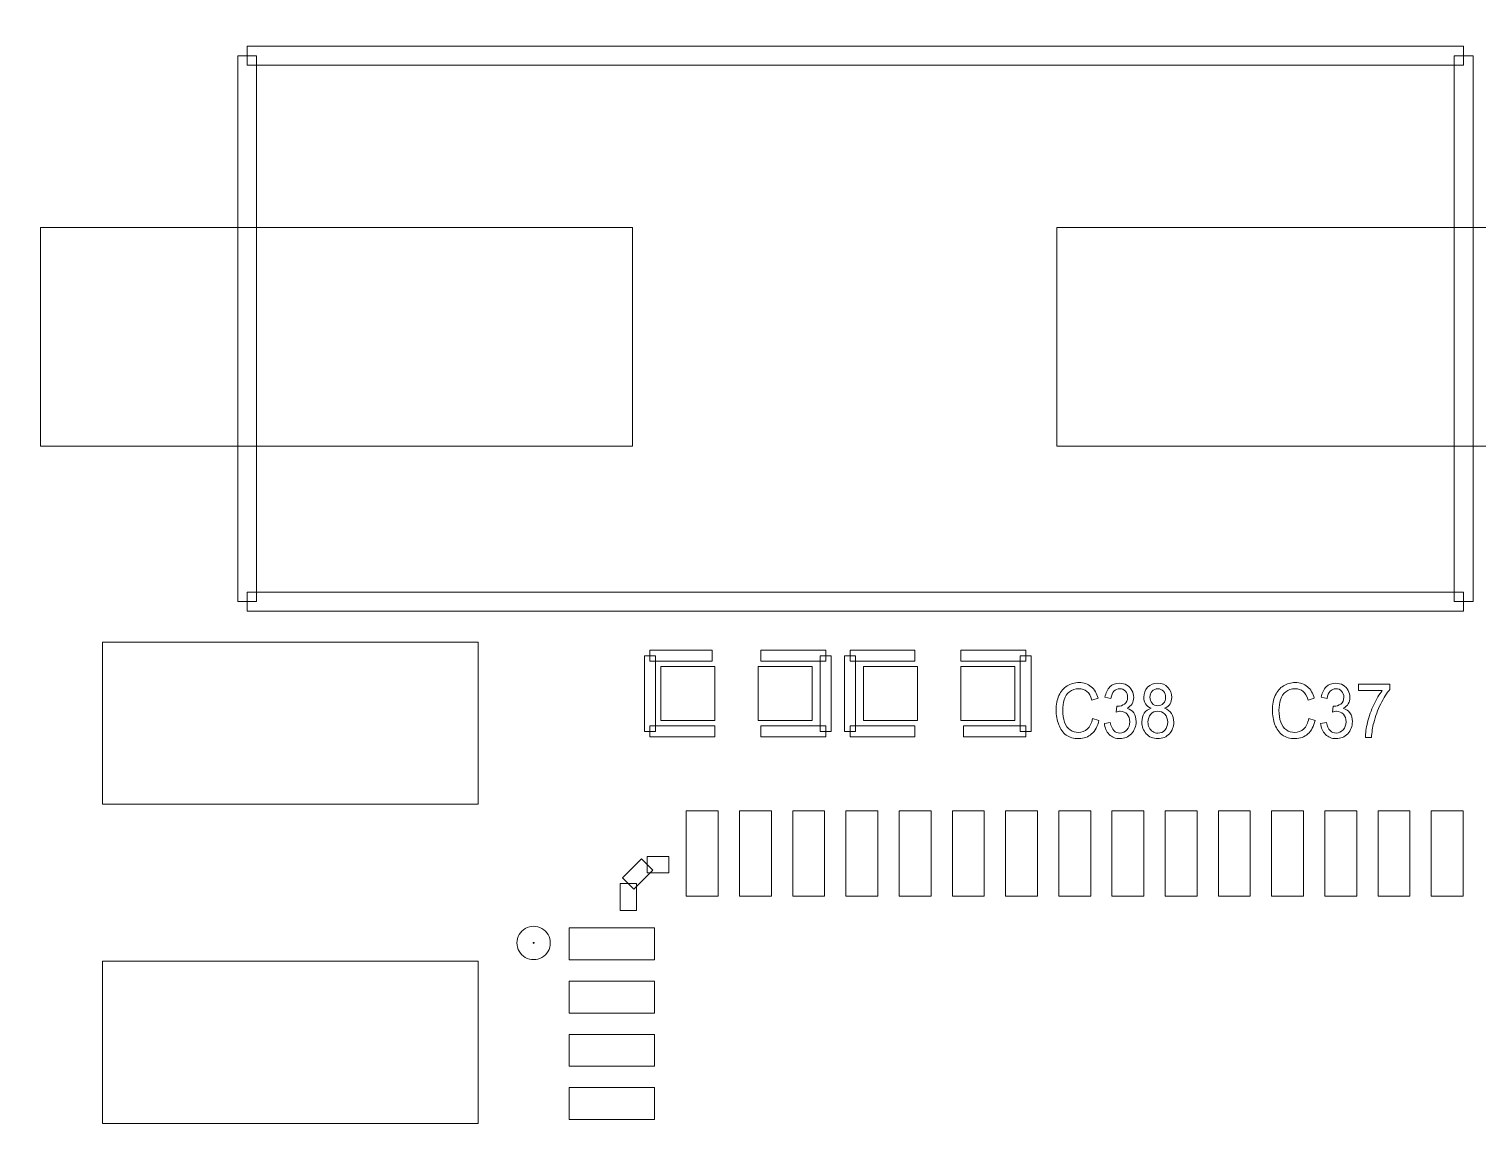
# Model space of a CAD drawing. Header units: millimetres. Extents: x -90 to 99, y -65 to 67.
# Drawn here: x -47.37 to -33.76, y -42.78 to -32.41 of the extents above; entities that cross this region are included whole.
import ezdxf

# ---------------------------------------------------------------- set-up
doc = ezdxf.new("R2010")
doc.units = ezdxf.units.MM
doc.header["$MEASUREMENT"] = 0
for name, color, linetype in [('BG_OUTLINE', 7, 'Continuous'), ('PG_SILKSCREEN_TOP', 7, 'Continuous'), ('PIN_TOP', 7, 'Continuous'), ('RD_SILKSCREEN_TOP', 7, 'Continuous')]:
    doc.layers.add(name, color=color, linetype=linetype)

msp = doc.modelspace()

# ---------------------------------------------------------------- linework, layer by layer
at = {"layer": 'BG_OUTLINE', "color": 3, "lineweight": 9}
msp.add_open_spline([(-71.7269, -61.8795), (-71.7269, -61.8795), (-71.7343, 42.2681), (-71.7343, 42.2681), (-71.7343, 42.2681), (-71.7348, 43.0066), (-71.4419, 43.715), (-70.92, 44.2375), (-70.92, 44.2375), (-70.3982, 44.76), (-69.6866, 45.0538), (-68.9482, 45.0543), (-68.9482, 45.0543), (-68.9482, 45.0543), (75.2046, 45.0543), (75.2046, 45.0543), (75.2046, 45.0543), (76.8319, 45.0552), (78.1763, 43.7805), (78.2661, 42.1556), (78.2661, 42.1556), (78.2661, 42.1556), (78.2661, 31.2814), (78.2661, 31.2814), (78.2661, 31.2814), (78.2661, 31.2814), (72.2646, 31.2814), (72.2646, 31.2814), (72.2646, 31.2814), (72.2646, 31.2814), (72.2646, 26.9814), (72.2646, 26.9814), (72.2646, 26.9814), (72.2646, 26.9814), (78.2661, 26.9814), (78.2661, 26.9814), (78.2661, 26.9814), (78.2661, 26.9814), (78.2661, 18.6553), (78.2661, 18.6553), (78.2661, 18.6553), (78.2661, 18.6553), (72.2496, 18.6553), (72.2496, 18.6553), (72.2496, 18.6553), (72.2496, 18.6553), (72.2496, 14.3553), (72.2496, 14.3553), (72.2496, 14.3553), (72.2496, 14.3553), (78.2661, 14.3553), (78.2661, 14.3553), (78.2661, 14.3553), (78.2661, 14.3553), (78.2661, 9.255), (78.2661, 9.255), (78.2661, 9.255), (78.2661, 9.255), (72.2648, 9.255), (72.2648, 9.255), (72.2648, 9.255), (72.2648, 9.255), (72.2648, 4.955), (72.2648, 4.955), (72.2648, 4.955), (72.2648, 4.955), (78.2661, 4.955), (78.2661, 4.955), (78.2661, 4.955), (78.2661, 4.955), (78.2661, -3.3762), (78.2661, -3.3762), (78.2661, -3.3762), (78.2661, -3.3762), (72.2445, -3.3762), (72.2445, -3.3762), (72.2445, -3.3762), (72.2445, -3.3762), (72.2445, -7.6762), (72.2445, -7.6762), (72.2445, -7.6762), (72.2445, -7.6762), (78.2661, -7.6762), (78.2661, -7.6762), (78.2661, -7.6762), (78.2661, -7.6762), (78.2661, -12.7615), (78.2661, -12.7615), (78.2661, -12.7615), (78.2661, -12.7615), (72.2651, -12.7615), (72.2651, -12.7615), (72.2651, -12.7615), (72.2651, -12.7615), (72.2651, -17.0615), (72.2651, -17.0615), (72.2651, -17.0615), (72.2651, -17.0615), (78.2661, -17.0615), (78.2661, -17.0615), (78.2661, -17.0615), (78.2661, -17.0615), (78.2661, -25.4097), (78.2661, -25.4097), (78.2661, -25.4097), (78.2661, -25.4097), (72.2656, -25.4097), (72.2656, -25.4097), (72.2656, -25.4097), (72.2656, -25.4097), (72.2656, -29.7097), (72.2656, -29.7097), (72.2656, -29.7097), (72.2656, -29.7097), (78.2661, -29.7097), (78.2661, -29.7097), (78.2661, -29.7097), (78.2661, -29.7097), (78.2661, -34.793), (78.2661, -34.793), (78.2661, -34.793), (78.2661, -34.793), (72.2679, -34.793), (72.2679, -34.793), (72.2679, -34.793), (72.2679, -34.793), (72.2679, -39.0929), (72.2679, -39.0929), (72.2679, -39.0929), (72.2679, -39.0929), (78.2661, -39.0929), (78.2661, -39.0929), (78.2661, -39.0929), (78.2661, -39.0929), (78.2661, -47.4269), (78.2661, -47.4269), (78.2661, -47.4269), (78.2661, -47.4269), (72.2679, -47.4269), (72.2679, -47.4269), (72.2679, -47.4269), (72.2679, -47.4269), (72.2679, -51.7269), (72.2679, -51.7269), (72.2679, -51.7269), (72.2679, -51.7269), (78.2661, -51.7269), (78.2661, -51.7269), (78.2661, -51.7269), (78.2661, -51.7269), (78.2661, -51.8138), (78.2661, -51.8138), (78.2661, -51.8138), (78.2661, -51.8138), (78.2656, -61.8468), (78.2656, -61.8468), (78.2656, -61.8468), (78.2661, -62.6669), (77.9407, -63.4536), (77.3612, -64.0339), (77.3612, -64.0339), (76.7817, -64.6142), (75.9915, -64.9405), (75.1713, -64.941), (75.1713, -64.941), (75.1713, -64.941), (-68.6609, -64.9456), (-68.6609, -64.9456), (-68.6609, -64.9456), (-69.4735, -64.9461), (-70.2531, -64.6237), (-70.8281, -64.0495), (-70.8281, -64.0495), (-71.4031, -63.4752), (-71.7264, -62.6922), (-71.7269, -61.8795)], degree=3, knots=[0, 0, 0, 0, 0.0227273, 0.0227273, 0.0227273, 0.0227273, 0.0454545, 0.0454545, 0.0454545, 0.0454545, 0.0681818, 0.0681818, 0.0681818, 0.0681818, 0.0909091, 0.0909091, 0.0909091, 0.0909091, 0.1136364, 0.1136364, 0.1136364, 0.1136364, 0.1363636, 0.1363636, 0.1363636, 0.1363636, 0.1590909, 0.1590909, 0.1590909, 0.1590909, 0.1818182, 0.1818182, 0.1818182, 0.1818182, 0.2045455, 0.2045455, 0.2045455, 0.2045455, 0.2272727, 0.2272727, 0.2272727, 0.2272727, 0.25, 0.25, 0.25, 0.25, 0.2727273, 0.2727273, 0.2727273, 0.2727273, 0.2954545, 0.2954545, 0.2954545, 0.2954545, 0.3181818, 0.3181818, 0.3181818, 0.3181818, 0.3409091, 0.3409091, 0.3409091, 0.3409091, 0.3636364, 0.3636364, 0.3636364, 0.3636364, 0.3863636, 0.3863636, 0.3863636, 0.3863636, 0.4090909, 0.4090909, 0.4090909, 0.4090909, 0.4318182, 0.4318182, 0.4318182, 0.4318182, 0.4545455, 0.4545455, 0.4545455, 0.4545455, 0.4772727, 0.4772727, 0.4772727, 0.4772727, 0.5, 0.5, 0.5, 0.5, 0.5227273, 0.5227273, 0.5227273, 0.5227273, 0.5454545, 0.5454545, 0.5454545, 0.5454545, 0.5681818, 0.5681818, 0.5681818, 0.5681818, 0.5909091, 0.5909091, 0.5909091, 0.5909091, 0.6136364, 0.6136364, 0.6136364, 0.6136364, 0.6363636, 0.6363636, 0.6363636, 0.6363636, 0.6590909, 0.6590909, 0.6590909, 0.6590909, 0.6818182, 0.6818182, 0.6818182, 0.6818182, 0.7045455, 0.7045455, 0.7045455, 0.7045455, 0.7272727, 0.7272727, 0.7272727, 0.7272727, 0.75, 0.75, 0.75, 0.75, 0.7727273, 0.7727273, 0.7727273, 0.7727273, 0.7954545, 0.7954545, 0.7954545, 0.7954545, 0.8181818, 0.8181818, 0.8181818, 0.8181818, 0.8409091, 0.8409091, 0.8409091, 0.8409091, 0.8636364, 0.8636364, 0.8636364, 0.8636364, 0.8863636, 0.8863636, 0.8863636, 0.8863636, 0.9090909, 0.9090909, 0.9090909, 0.9090909, 0.9318182, 0.9318182, 0.9318182, 0.9318182, 0.9545455, 0.9545455, 0.9545455, 0.9545455, 0.9772727, 0.9772727, 0.9772727, 0.9772727, 1, 1, 1, 1], dxfattribs=at)
at = {"layer": 'PG_SILKSCREEN_TOP', "color": 6, "lineweight": 9}
for points, knots in [([(-33.8882, -32.5733), (-33.8882, -32.5733), (-33.8882, -32.7511), (-33.8882, -32.7511), (-33.8882, -32.7511), (-33.8882, -32.7511), (-45.3183, -32.7511), (-45.3183, -32.7511), (-45.3183, -32.7511), (-45.3183, -32.7511), (-45.3183, -32.5733), (-45.3183, -32.5733), (-45.3183, -32.5733), (-45.3183, -32.5733), (-33.8882, -32.5733), (-33.8882, -32.5733)], [0, 0, 0, 0, 0.25, 0.25, 0.25, 0.25, 0.5, 0.5, 0.5, 0.5, 0.75, 0.75, 0.75, 0.75, 1, 1, 1, 1]), ([(-45.4071, -32.6622), (-45.4071, -32.6622), (-45.2293, -32.6622), (-45.2293, -32.6622), (-45.2293, -32.6622), (-45.2293, -32.6622), (-45.2293, -37.793), (-45.2293, -37.793), (-45.2293, -37.793), (-45.2293, -37.793), (-45.4071, -37.793), (-45.4071, -37.793), (-45.4071, -37.793), (-45.4071, -37.793), (-45.4071, -32.6622), (-45.4071, -32.6622)], [0, 0, 0, 0, 0.25, 0.25, 0.25, 0.25, 0.5, 0.5, 0.5, 0.5, 0.75, 0.75, 0.75, 0.75, 1, 1, 1, 1]), ([(-33.7993, -37.793), (-33.7993, -37.793), (-33.9771, -37.793), (-33.9771, -37.793), (-33.9771, -37.793), (-33.9771, -37.793), (-33.9771, -32.6622), (-33.9771, -32.6622), (-33.9771, -32.6622), (-33.9771, -32.6622), (-33.7993, -32.6622), (-33.7993, -32.6622), (-33.7993, -32.6622), (-33.7993, -32.6622), (-33.7993, -37.793), (-33.7993, -37.793)], [0, 0, 0, 0, 0.25, 0.25, 0.25, 0.25, 0.5, 0.5, 0.5, 0.5, 0.75, 0.75, 0.75, 0.75, 1, 1, 1, 1]), ([(-45.3183, -37.8819), (-45.3183, -37.8819), (-45.3183, -37.7041), (-45.3183, -37.7041), (-45.3183, -37.7041), (-45.3183, -37.7041), (-33.8882, -37.7041), (-33.8882, -37.7041), (-33.8882, -37.7041), (-33.8882, -37.7041), (-33.8882, -37.8819), (-33.8882, -37.8819), (-33.8882, -37.8819), (-33.8882, -37.8819), (-45.3183, -37.8819), (-45.3183, -37.8819)], [0, 0, 0, 0, 0.25, 0.25, 0.25, 0.25, 0.5, 0.5, 0.5, 0.5, 0.75, 0.75, 0.75, 0.75, 1, 1, 1, 1]), ([(-41.4829, -39.0122), (-41.4829, -39.0122), (-41.5844, -39.0122), (-41.5844, -39.0122), (-41.5844, -39.0122), (-41.5844, -39.0122), (-41.5844, -38.301), (-41.5844, -38.301), (-41.5844, -38.301), (-41.5844, -38.301), (-41.4829, -38.301), (-41.4829, -38.301), (-41.4829, -38.301), (-41.4829, -38.301), (-41.4829, -39.0122), (-41.4829, -39.0122)], [0, 0, 0, 0, 0.25, 0.25, 0.25, 0.25, 0.5, 0.5, 0.5, 0.5, 0.75, 0.75, 0.75, 0.75, 1, 1, 1, 1]), ([(-41.5336, -38.3518), (-41.5336, -38.3518), (-41.5336, -38.2502), (-41.5336, -38.2502), (-41.5336, -38.2502), (-41.5336, -38.2502), (-40.9494, -38.2502), (-40.9494, -38.2502), (-40.9494, -38.2502), (-40.9494, -38.2502), (-40.9494, -38.3518), (-40.9494, -38.3518), (-40.9494, -38.3518), (-40.9494, -38.3518), (-41.5336, -38.3518), (-41.5336, -38.3518)], [0, 0, 0, 0, 0.25, 0.25, 0.25, 0.25, 0.5, 0.5, 0.5, 0.5, 0.75, 0.75, 0.75, 0.75, 1, 1, 1, 1]), ([(-39.8826, -38.2502), (-39.8826, -38.2502), (-39.8826, -38.3518), (-39.8826, -38.3518), (-39.8826, -38.3518), (-39.8826, -38.3518), (-40.4922, -38.3518), (-40.4922, -38.3518), (-40.4922, -38.3518), (-40.4922, -38.3518), (-40.4922, -38.2502), (-40.4922, -38.2502), (-40.4922, -38.2502), (-40.4922, -38.2502), (-39.8826, -38.2502), (-39.8826, -38.2502)], [0, 0, 0, 0, 0.25, 0.25, 0.25, 0.25, 0.5, 0.5, 0.5, 0.5, 0.75, 0.75, 0.75, 0.75, 1, 1, 1, 1]), ([(-39.8318, -39.0122), (-39.8318, -39.0122), (-39.9334, -39.0122), (-39.9334, -39.0122), (-39.9334, -39.0122), (-39.9334, -39.0122), (-39.9334, -38.301), (-39.9334, -38.301), (-39.9334, -38.301), (-39.9334, -38.301), (-39.8318, -38.301), (-39.8318, -38.301), (-39.8318, -38.301), (-39.8318, -38.301), (-39.8318, -39.0122), (-39.8318, -39.0122)], [0, 0, 0, 0, 0.25, 0.25, 0.25, 0.25, 0.5, 0.5, 0.5, 0.5, 0.75, 0.75, 0.75, 0.75, 1, 1, 1, 1]), ([(-39.7048, -38.301), (-39.7048, -38.301), (-39.6032, -38.301), (-39.6032, -38.301), (-39.6032, -38.301), (-39.6032, -38.301), (-39.6032, -39.0122), (-39.6032, -39.0122), (-39.6032, -39.0122), (-39.6032, -39.0122), (-39.7048, -39.0122), (-39.7048, -39.0122), (-39.7048, -39.0122), (-39.7048, -39.0122), (-39.7048, -38.301), (-39.7048, -38.301)], [0, 0, 0, 0, 0.25, 0.25, 0.25, 0.25, 0.5, 0.5, 0.5, 0.5, 0.75, 0.75, 0.75, 0.75, 1, 1, 1, 1]), ([(-39.654, -38.3518), (-39.654, -38.3518), (-39.654, -38.2502), (-39.654, -38.2502), (-39.654, -38.2502), (-39.654, -38.2502), (-39.0444, -38.2502), (-39.0444, -38.2502), (-39.0444, -38.2502), (-39.0444, -38.2502), (-39.0444, -38.3518), (-39.0444, -38.3518), (-39.0444, -38.3518), (-39.0444, -38.3518), (-39.654, -38.3518), (-39.654, -38.3518)], [0, 0, 0, 0, 0.25, 0.25, 0.25, 0.25, 0.5, 0.5, 0.5, 0.5, 0.75, 0.75, 0.75, 0.75, 1, 1, 1, 1]), ([(-38.6126, -38.3518), (-38.6126, -38.3518), (-38.6126, -38.2502), (-38.6126, -38.2502), (-38.6126, -38.2502), (-38.6126, -38.2502), (-38.003, -38.2502), (-38.003, -38.2502), (-38.003, -38.2502), (-38.003, -38.2502), (-38.003, -38.3518), (-38.003, -38.3518), (-38.003, -38.3518), (-38.003, -38.3518), (-38.6126, -38.3518), (-38.6126, -38.3518)], [0, 0, 0, 0, 0.25, 0.25, 0.25, 0.25, 0.5, 0.5, 0.5, 0.5, 0.75, 0.75, 0.75, 0.75, 1, 1, 1, 1]), ([(-38.0538, -38.301), (-38.0538, -38.301), (-37.9523, -38.301), (-37.9523, -38.301), (-37.9523, -38.301), (-37.9523, -38.301), (-37.9523, -39.0122), (-37.9523, -39.0122), (-37.9523, -39.0122), (-37.9523, -39.0122), (-38.0538, -39.0122), (-38.0538, -39.0122), (-38.0538, -39.0122), (-38.0538, -39.0122), (-38.0538, -38.301), (-38.0538, -38.301)], [0, 0, 0, 0, 0.25, 0.25, 0.25, 0.25, 0.5, 0.5, 0.5, 0.5, 0.75, 0.75, 0.75, 0.75, 1, 1, 1, 1]), ([(-40.924, -38.9614), (-40.924, -38.9614), (-40.924, -39.063), (-40.924, -39.063), (-40.924, -39.063), (-40.924, -39.063), (-41.5336, -39.063), (-41.5336, -39.063), (-41.5336, -39.063), (-41.5336, -39.063), (-41.5336, -38.9614), (-41.5336, -38.9614), (-41.5336, -38.9614), (-41.5336, -38.9614), (-40.924, -38.9614), (-40.924, -38.9614)], [0, 0, 0, 0, 0.25, 0.25, 0.25, 0.25, 0.5, 0.5, 0.5, 0.5, 0.75, 0.75, 0.75, 0.75, 1, 1, 1, 1]), ([(-39.8826, -38.9614), (-39.8826, -38.9614), (-39.8826, -39.063), (-39.8826, -39.063), (-39.8826, -39.063), (-39.8826, -39.063), (-40.4922, -39.063), (-40.4922, -39.063), (-40.4922, -39.063), (-40.4922, -39.063), (-40.4922, -38.9614), (-40.4922, -38.9614), (-40.4922, -38.9614), (-40.4922, -38.9614), (-39.8826, -38.9614), (-39.8826, -38.9614)], [0, 0, 0, 0, 0.25, 0.25, 0.25, 0.25, 0.5, 0.5, 0.5, 0.5, 0.75, 0.75, 0.75, 0.75, 1, 1, 1, 1]), ([(-39.654, -39.063), (-39.654, -39.063), (-39.654, -38.9614), (-39.654, -38.9614), (-39.654, -38.9614), (-39.654, -38.9614), (-39.0444, -38.9614), (-39.0444, -38.9614), (-39.0444, -38.9614), (-39.0444, -38.9614), (-39.0444, -39.063), (-39.0444, -39.063), (-39.0444, -39.063), (-39.0444, -39.063), (-39.654, -39.063), (-39.654, -39.063)], [0, 0, 0, 0, 0.25, 0.25, 0.25, 0.25, 0.5, 0.5, 0.5, 0.5, 0.75, 0.75, 0.75, 0.75, 1, 1, 1, 1]), ([(-38.003, -38.9614), (-38.003, -38.9614), (-38.003, -39.063), (-38.003, -39.063), (-38.003, -39.063), (-38.003, -39.063), (-38.5872, -39.063), (-38.5872, -39.063), (-38.5872, -39.063), (-38.5872, -39.063), (-38.5872, -38.9614), (-38.5872, -38.9614), (-38.5872, -38.9614), (-38.5872, -38.9614), (-38.003, -38.9614), (-38.003, -38.9614)], [0, 0, 0, 0, 0.25, 0.25, 0.25, 0.25, 0.5, 0.5, 0.5, 0.5, 0.75, 0.75, 0.75, 0.75, 1, 1, 1, 1]), ([(-41.6136, -40.2105), (-41.6136, -40.2105), (-41.5059, -40.3183), (-41.5059, -40.3183), (-41.5059, -40.3183), (-41.5059, -40.3183), (-41.6837, -40.4961), (-41.6837, -40.4961), (-41.6837, -40.4961), (-41.6837, -40.4961), (-41.7914, -40.3883), (-41.7914, -40.3883), (-41.7914, -40.3883), (-41.7914, -40.3883), (-41.6136, -40.2105), (-41.6136, -40.2105)], [0, 0, 0, 0, 0.25, 0.25, 0.25, 0.25, 0.5, 0.5, 0.5, 0.5, 0.75, 0.75, 0.75, 0.75, 1, 1, 1, 1]), ([(-41.3566, -40.1882), (-41.3566, -40.1882), (-41.3566, -40.3406), (-41.3566, -40.3406), (-41.3566, -40.3406), (-41.3566, -40.3406), (-41.5598, -40.3406), (-41.5598, -40.3406), (-41.5598, -40.3406), (-41.5598, -40.3406), (-41.5598, -40.1882), (-41.5598, -40.1882), (-41.5598, -40.1882), (-41.5598, -40.1882), (-41.3566, -40.1882), (-41.3566, -40.1882)], [0, 0, 0, 0, 0.25, 0.25, 0.25, 0.25, 0.5, 0.5, 0.5, 0.5, 0.75, 0.75, 0.75, 0.75, 1, 1, 1, 1]), ([(-41.8138, -40.4422), (-41.8138, -40.4422), (-41.6614, -40.4422), (-41.6614, -40.4422), (-41.6614, -40.4422), (-41.6614, -40.4422), (-41.6614, -40.6962), (-41.6614, -40.6962), (-41.6614, -40.6962), (-41.6614, -40.6962), (-41.8138, -40.6962), (-41.8138, -40.6962), (-41.8138, -40.6962), (-41.8138, -40.6962), (-41.8138, -40.4422), (-41.8138, -40.4422)], [0, 0, 0, 0, 0.25, 0.25, 0.25, 0.25, 0.5, 0.5, 0.5, 0.5, 0.75, 0.75, 0.75, 0.75, 1, 1, 1, 1]), ([(-42.783, -41.001), (-42.783, -40.9451), (-42.7532, -40.8934), (-42.7048, -40.8655), (-42.7048, -40.8655), (-42.6565, -40.8375), (-42.5967, -40.8375), (-42.5484, -40.8655), (-42.5484, -40.8655), (-42.4999, -40.8934), (-42.4701, -40.9451), (-42.4701, -41.001)], [0, 0, 0, 0, 0.3333333, 0.3333333, 0.3333333, 0.3333333, 0.6666667, 0.6666667, 0.6666667, 0.6666667, 1, 1, 1, 1]), ([(-42.4701, -41.001), (-42.4701, -41.0569), (-42.4999, -41.1085), (-42.5484, -41.1365), (-42.5484, -41.1365), (-42.5967, -41.1644), (-42.6565, -41.1644), (-42.7048, -41.1365), (-42.7048, -41.1365), (-42.7532, -41.1085), (-42.783, -41.0569), (-42.783, -41.001)], [0, 0, 0, 0, 0.3333333, 0.3333333, 0.3333333, 0.3333333, 0.6666667, 0.6666667, 0.6666667, 0.6666667, 1, 1, 1, 1]), ([(-42.6225, -41.001), (-42.6225, -40.9995), (-42.6233, -40.9982), (-42.6246, -40.9975), (-42.6246, -40.9975), (-42.6258, -40.9967), (-42.6273, -40.9967), (-42.6286, -40.9975), (-42.6286, -40.9975), (-42.6298, -40.9982), (-42.6306, -40.9995), (-42.6306, -41.001)], [0, 0, 0, 0, 0.3333333, 0.3333333, 0.3333333, 0.3333333, 0.6666667, 0.6666667, 0.6666667, 0.6666667, 1, 1, 1, 1]), ([(-42.6306, -41.001), (-42.6306, -41.0024), (-42.6298, -41.0038), (-42.6286, -41.0045), (-42.6286, -41.0045), (-42.6273, -41.0052), (-42.6258, -41.0052), (-42.6246, -41.0045), (-42.6246, -41.0045), (-42.6233, -41.0038), (-42.6225, -41.0024), (-42.6225, -41.001)], [0, 0, 0, 0, 0.3333333, 0.3333333, 0.3333333, 0.3333333, 0.6666667, 0.6666667, 0.6666667, 0.6666667, 1, 1, 1, 1])]:
    msp.add_open_spline(points, degree=3, knots=knots, dxfattribs=at)
at = {"layer": 'PIN_TOP', "lineweight": 9}
for points in [[(-41.6987, -34.2751), (-41.6987, -34.2751), (-41.6987, -36.3325), (-41.6987, -36.3325), (-41.6987, -36.3325), (-41.6987, -36.3325), (-47.2613, -36.3325), (-47.2613, -36.3325), (-47.2613, -36.3325), (-47.2613, -36.3325), (-47.2613, -34.2751), (-47.2613, -34.2751), (-47.2613, -34.2751), (-47.2613, -34.2751), (-41.6987, -34.2751), (-41.6987, -34.2751)], [(-32.1483, -34.2751), (-32.1483, -34.2751), (-32.1483, -36.3325), (-32.1483, -36.3325), (-32.1483, -36.3325), (-32.1483, -36.3325), (-37.7109, -36.3325), (-37.7109, -36.3325), (-37.7109, -36.3325), (-37.7109, -36.3325), (-37.7109, -34.2751), (-37.7109, -34.2751), (-37.7109, -34.2751), (-37.7109, -34.2751), (-32.1483, -34.2751), (-32.1483, -34.2751)], [(-46.6771, -39.6964), (-46.6771, -39.6964), (-46.6771, -38.1724), (-46.6771, -38.1724), (-46.6771, -38.1724), (-46.6771, -38.1724), (-43.1465, -38.1724), (-43.1465, -38.1724), (-43.1465, -38.1724), (-43.1465, -38.1724), (-43.1465, -39.6964), (-43.1465, -39.6964), (-43.1465, -39.6964), (-43.1465, -39.6964), (-46.6771, -39.6964), (-46.6771, -39.6964)], [(-40.924, -38.4026), (-40.924, -38.4026), (-40.924, -38.9106), (-40.924, -38.9106), (-40.924, -38.9106), (-40.924, -38.9106), (-41.432, -38.9106), (-41.432, -38.9106), (-41.432, -38.9106), (-41.432, -38.9106), (-41.432, -38.4026), (-41.432, -38.4026), (-41.432, -38.4026), (-41.432, -38.4026), (-40.924, -38.4026), (-40.924, -38.4026)], [(-40.0096, -38.4026), (-40.0096, -38.4026), (-40.0096, -38.9106), (-40.0096, -38.9106), (-40.0096, -38.9106), (-40.0096, -38.9106), (-40.5176, -38.9106), (-40.5176, -38.9106), (-40.5176, -38.9106), (-40.5176, -38.9106), (-40.5176, -38.4026), (-40.5176, -38.4026), (-40.5176, -38.4026), (-40.5176, -38.4026), (-40.0096, -38.4026), (-40.0096, -38.4026)], [(-39.527, -38.9106), (-39.527, -38.9106), (-39.527, -38.4026), (-39.527, -38.4026), (-39.527, -38.4026), (-39.527, -38.4026), (-39.019, -38.4026), (-39.019, -38.4026), (-39.019, -38.4026), (-39.019, -38.4026), (-39.019, -38.9106), (-39.019, -38.9106), (-39.019, -38.9106), (-39.019, -38.9106), (-39.527, -38.9106), (-39.527, -38.9106)], [(-38.6126, -38.9106), (-38.6126, -38.9106), (-38.6126, -38.4026), (-38.6126, -38.4026), (-38.6126, -38.4026), (-38.6126, -38.4026), (-38.1047, -38.4026), (-38.1047, -38.4026), (-38.1047, -38.4026), (-38.1047, -38.4026), (-38.1047, -38.9106), (-38.1047, -38.9106), (-38.1047, -38.9106), (-38.1047, -38.9106), (-38.6126, -38.9106), (-38.6126, -38.9106)], [(-41.1926, -39.7602), (-41.1926, -39.7602), (-40.8926, -39.7602), (-40.8926, -39.7602), (-40.8926, -39.7602), (-40.8926, -39.7602), (-40.8926, -40.5603), (-40.8926, -40.5603), (-40.8926, -40.5603), (-40.8926, -40.5603), (-41.1926, -40.5603), (-41.1926, -40.5603), (-41.1926, -40.5603), (-41.1926, -40.5603), (-41.1926, -39.7602), (-41.1926, -39.7602)], [(-40.6925, -39.7602), (-40.6925, -39.7602), (-40.3925, -39.7602), (-40.3925, -39.7602), (-40.3925, -39.7602), (-40.3925, -39.7602), (-40.3925, -40.5603), (-40.3925, -40.5603), (-40.3925, -40.5603), (-40.3925, -40.5603), (-40.6925, -40.5603), (-40.6925, -40.5603), (-40.6925, -40.5603), (-40.6925, -40.5603), (-40.6925, -39.7602), (-40.6925, -39.7602)], [(-40.1926, -39.7602), (-40.1926, -39.7602), (-39.8926, -39.7602), (-39.8926, -39.7602), (-39.8926, -39.7602), (-39.8926, -39.7602), (-39.8926, -40.5603), (-39.8926, -40.5603), (-39.8926, -40.5603), (-39.8926, -40.5603), (-40.1926, -40.5603), (-40.1926, -40.5603), (-40.1926, -40.5603), (-40.1926, -40.5603), (-40.1926, -39.7602), (-40.1926, -39.7602)], [(-39.6925, -39.7602), (-39.6925, -39.7602), (-39.3925, -39.7602), (-39.3925, -39.7602), (-39.3925, -39.7602), (-39.3925, -39.7602), (-39.3925, -40.5603), (-39.3925, -40.5603), (-39.3925, -40.5603), (-39.3925, -40.5603), (-39.6925, -40.5603), (-39.6925, -40.5603), (-39.6925, -40.5603), (-39.6925, -40.5603), (-39.6925, -39.7602), (-39.6925, -39.7602)], [(-39.1926, -39.7602), (-39.1926, -39.7602), (-38.8926, -39.7602), (-38.8926, -39.7602), (-38.8926, -39.7602), (-38.8926, -39.7602), (-38.8926, -40.5603), (-38.8926, -40.5603), (-38.8926, -40.5603), (-38.8926, -40.5603), (-39.1926, -40.5603), (-39.1926, -40.5603), (-39.1926, -40.5603), (-39.1926, -40.5603), (-39.1926, -39.7602), (-39.1926, -39.7602)], [(-38.6925, -39.7602), (-38.6925, -39.7602), (-38.3925, -39.7602), (-38.3925, -39.7602), (-38.3925, -39.7602), (-38.3925, -39.7602), (-38.3925, -40.5603), (-38.3925, -40.5603), (-38.3925, -40.5603), (-38.3925, -40.5603), (-38.6925, -40.5603), (-38.6925, -40.5603), (-38.6925, -40.5603), (-38.6925, -40.5603), (-38.6925, -39.7602), (-38.6925, -39.7602)], [(-38.1926, -39.7602), (-38.1926, -39.7602), (-37.8926, -39.7602), (-37.8926, -39.7602), (-37.8926, -39.7602), (-37.8926, -39.7602), (-37.8926, -40.5603), (-37.8926, -40.5603), (-37.8926, -40.5603), (-37.8926, -40.5603), (-38.1926, -40.5603), (-38.1926, -40.5603), (-38.1926, -40.5603), (-38.1926, -40.5603), (-38.1926, -39.7602), (-38.1926, -39.7602)], [(-37.6925, -39.7602), (-37.6925, -39.7602), (-37.3925, -39.7602), (-37.3925, -39.7602), (-37.3925, -39.7602), (-37.3925, -39.7602), (-37.3925, -40.5603), (-37.3925, -40.5603), (-37.3925, -40.5603), (-37.3925, -40.5603), (-37.6925, -40.5603), (-37.6925, -40.5603), (-37.6925, -40.5603), (-37.6925, -40.5603), (-37.6925, -39.7602), (-37.6925, -39.7602)], [(-37.1926, -39.7602), (-37.1926, -39.7602), (-36.8926, -39.7602), (-36.8926, -39.7602), (-36.8926, -39.7602), (-36.8926, -39.7602), (-36.8926, -40.5603), (-36.8926, -40.5603), (-36.8926, -40.5603), (-36.8926, -40.5603), (-37.1926, -40.5603), (-37.1926, -40.5603), (-37.1926, -40.5603), (-37.1926, -40.5603), (-37.1926, -39.7602), (-37.1926, -39.7602)], [(-36.6925, -39.7602), (-36.6925, -39.7602), (-36.3925, -39.7602), (-36.3925, -39.7602), (-36.3925, -39.7602), (-36.3925, -39.7602), (-36.3925, -40.5603), (-36.3925, -40.5603), (-36.3925, -40.5603), (-36.3925, -40.5603), (-36.6925, -40.5603), (-36.6925, -40.5603), (-36.6925, -40.5603), (-36.6925, -40.5603), (-36.6925, -39.7602), (-36.6925, -39.7602)], [(-36.1926, -39.7602), (-36.1926, -39.7602), (-35.8926, -39.7602), (-35.8926, -39.7602), (-35.8926, -39.7602), (-35.8926, -39.7602), (-35.8926, -40.5603), (-35.8926, -40.5603), (-35.8926, -40.5603), (-35.8926, -40.5603), (-36.1926, -40.5603), (-36.1926, -40.5603), (-36.1926, -40.5603), (-36.1926, -40.5603), (-36.1926, -39.7602), (-36.1926, -39.7602)], [(-35.6925, -39.7602), (-35.6925, -39.7602), (-35.3925, -39.7602), (-35.3925, -39.7602), (-35.3925, -39.7602), (-35.3925, -39.7602), (-35.3925, -40.5603), (-35.3925, -40.5603), (-35.3925, -40.5603), (-35.3925, -40.5603), (-35.6925, -40.5603), (-35.6925, -40.5603), (-35.6925, -40.5603), (-35.6925, -40.5603), (-35.6925, -39.7602), (-35.6925, -39.7602)], [(-35.1926, -39.7602), (-35.1926, -39.7602), (-34.8926, -39.7602), (-34.8926, -39.7602), (-34.8926, -39.7602), (-34.8926, -39.7602), (-34.8926, -40.5603), (-34.8926, -40.5603), (-34.8926, -40.5603), (-34.8926, -40.5603), (-35.1926, -40.5603), (-35.1926, -40.5603), (-35.1926, -40.5603), (-35.1926, -40.5603), (-35.1926, -39.7602), (-35.1926, -39.7602)], [(-34.6925, -39.7602), (-34.6925, -39.7602), (-34.3925, -39.7602), (-34.3925, -39.7602), (-34.3925, -39.7602), (-34.3925, -39.7602), (-34.3925, -40.5603), (-34.3925, -40.5603), (-34.3925, -40.5603), (-34.3925, -40.5603), (-34.6925, -40.5603), (-34.6925, -40.5603), (-34.6925, -40.5603), (-34.6925, -40.5603), (-34.6925, -39.7602), (-34.6925, -39.7602)], [(-34.1926, -39.7602), (-34.1926, -39.7602), (-33.8926, -39.7602), (-33.8926, -39.7602), (-33.8926, -39.7602), (-33.8926, -39.7602), (-33.8926, -40.5603), (-33.8926, -40.5603), (-33.8926, -40.5603), (-33.8926, -40.5603), (-34.1926, -40.5603), (-34.1926, -40.5603), (-34.1926, -40.5603), (-34.1926, -40.5603), (-34.1926, -39.7602), (-34.1926, -39.7602)], [(-42.2925, -40.8601), (-42.2925, -40.8601), (-41.4924, -40.8601), (-41.4924, -40.8601), (-41.4924, -40.8601), (-41.4924, -40.8601), (-41.4924, -41.1601), (-41.4924, -41.1601), (-41.4924, -41.1601), (-41.4924, -41.1601), (-42.2925, -41.1601), (-42.2925, -41.1601), (-42.2925, -41.1601), (-42.2925, -41.1601), (-42.2925, -40.8601), (-42.2925, -40.8601)], [(-46.6771, -42.6967), (-46.6771, -42.6967), (-46.6771, -41.1727), (-46.6771, -41.1727), (-46.6771, -41.1727), (-46.6771, -41.1727), (-43.1465, -41.1727), (-43.1465, -41.1727), (-43.1465, -41.1727), (-43.1465, -41.1727), (-43.1465, -42.6967), (-43.1465, -42.6967), (-43.1465, -42.6967), (-43.1465, -42.6967), (-46.6771, -42.6967), (-46.6771, -42.6967)], [(-42.2925, -41.3603), (-42.2925, -41.3603), (-41.4924, -41.3603), (-41.4924, -41.3603), (-41.4924, -41.3603), (-41.4924, -41.3603), (-41.4924, -41.6602), (-41.4924, -41.6602), (-41.4924, -41.6602), (-41.4924, -41.6602), (-42.2925, -41.6602), (-42.2925, -41.6602), (-42.2925, -41.6602), (-42.2925, -41.6602), (-42.2925, -41.3603), (-42.2925, -41.3603)], [(-42.2925, -41.8601), (-42.2925, -41.8601), (-41.4924, -41.8601), (-41.4924, -41.8601), (-41.4924, -41.8601), (-41.4924, -41.8601), (-41.4924, -42.1601), (-41.4924, -42.1601), (-41.4924, -42.1601), (-41.4924, -42.1601), (-42.2925, -42.1601), (-42.2925, -42.1601), (-42.2925, -42.1601), (-42.2925, -42.1601), (-42.2925, -41.8601), (-42.2925, -41.8601)], [(-42.2925, -42.3603), (-42.2925, -42.3603), (-41.4924, -42.3603), (-41.4924, -42.3603), (-41.4924, -42.3603), (-41.4924, -42.3603), (-41.4924, -42.6602), (-41.4924, -42.6602), (-41.4924, -42.6602), (-41.4924, -42.6602), (-42.2925, -42.6602), (-42.2925, -42.6602), (-42.2925, -42.6602), (-42.2925, -42.6602), (-42.2925, -42.3603), (-42.2925, -42.3603)]]:
    msp.add_open_spline(points, degree=3, knots=[0, 0, 0, 0, 0.25, 0.25, 0.25, 0.25, 0.5, 0.5, 0.5, 0.5, 0.75, 0.75, 0.75, 0.75, 1, 1, 1, 1], dxfattribs=at)
at = {"layer": 'RD_SILKSCREEN_TOP', "color": 8, "lineweight": 9}
for points, knots in [([(-37.3757, -38.8928), (-37.3757, -38.8928), (-37.3155, -38.9099), (-37.3155, -38.9099), (-37.3155, -38.9099), (-37.3281, -38.9651), (-37.3509, -39.0073), (-37.3836, -39.0365), (-37.3836, -39.0365), (-37.4163, -39.0655), (-37.4564, -39.08), (-37.5038, -39.08), (-37.5038, -39.08), (-37.5529, -39.08), (-37.5927, -39.0688), (-37.6233, -39.0465), (-37.6233, -39.0465), (-37.654, -39.0241), (-37.6774, -38.9918), (-37.6934, -38.9494), (-37.6934, -38.9494), (-37.7094, -38.907), (-37.7175, -38.8615), (-37.7175, -38.8129), (-37.7175, -38.8129), (-37.7175, -38.7599), (-37.7085, -38.7137), (-37.6903, -38.6742), (-37.6903, -38.6742), (-37.6721, -38.6347), (-37.6464, -38.6048), (-37.613, -38.5842), (-37.613, -38.5842), (-37.5796, -38.5637), (-37.5429, -38.5535), (-37.5028, -38.5535), (-37.5028, -38.5535), (-37.4573, -38.5535), (-37.4191, -38.5665), (-37.3881, -38.5924), (-37.3881, -38.5924), (-37.3571, -38.6184), (-37.3355, -38.6548), (-37.3234, -38.7018), (-37.3234, -38.7018), (-37.3234, -38.7018), (-37.3825, -38.7175), (-37.3825, -38.7175), (-37.3825, -38.7175), (-37.3931, -38.6804), (-37.4083, -38.6535), (-37.4285, -38.6365), (-37.4285, -38.6365), (-37.4485, -38.6196), (-37.4737, -38.6112), (-37.5041, -38.6112), (-37.5041, -38.6112), (-37.539, -38.6112), (-37.5681, -38.6205), (-37.5916, -38.6392), (-37.5916, -38.6392), (-37.6152, -38.6581), (-37.6316, -38.6832), (-37.6411, -38.7149), (-37.6411, -38.7149), (-37.6506, -38.7464), (-37.6553, -38.779), (-37.6553, -38.8125), (-37.6553, -38.8125), (-37.6553, -38.8559), (-37.6497, -38.8936), (-37.6386, -38.926), (-37.6386, -38.926), (-37.6272, -38.9582), (-37.6097, -38.9824), (-37.5859, -38.9984), (-37.5859, -38.9984), (-37.5621, -39.0144), (-37.5364, -39.0223), (-37.5086, -39.0223), (-37.5086, -39.0223), (-37.475, -39.0223), (-37.4465, -39.0114), (-37.4231, -38.9897), (-37.4231, -38.9897), (-37.3997, -38.9679), (-37.384, -38.9356), (-37.3757, -38.8928)], [0, 0, 0, 0, 0.0454545, 0.0454545, 0.0454545, 0.0454545, 0.0909091, 0.0909091, 0.0909091, 0.0909091, 0.1363636, 0.1363636, 0.1363636, 0.1363636, 0.1818182, 0.1818182, 0.1818182, 0.1818182, 0.2272727, 0.2272727, 0.2272727, 0.2272727, 0.2727273, 0.2727273, 0.2727273, 0.2727273, 0.3181818, 0.3181818, 0.3181818, 0.3181818, 0.3636364, 0.3636364, 0.3636364, 0.3636364, 0.4090909, 0.4090909, 0.4090909, 0.4090909, 0.4545455, 0.4545455, 0.4545455, 0.4545455, 0.5, 0.5, 0.5, 0.5, 0.5454545, 0.5454545, 0.5454545, 0.5454545, 0.5909091, 0.5909091, 0.5909091, 0.5909091, 0.6363636, 0.6363636, 0.6363636, 0.6363636, 0.6818182, 0.6818182, 0.6818182, 0.6818182, 0.7272727, 0.7272727, 0.7272727, 0.7272727, 0.7727273, 0.7727273, 0.7727273, 0.7727273, 0.8181818, 0.8181818, 0.8181818, 0.8181818, 0.8636364, 0.8636364, 0.8636364, 0.8636364, 0.9090909, 0.9090909, 0.9090909, 0.9090909, 0.9545455, 0.9545455, 0.9545455, 0.9545455, 1, 1, 1, 1]), ([(-37.2637, -38.9369), (-37.2637, -38.9369), (-37.208, -38.9286), (-37.208, -38.9286), (-37.208, -38.9286), (-37.2015, -38.964), (-37.1906, -38.9895), (-37.1752, -39.0052), (-37.1752, -39.0052), (-37.1598, -39.0208), (-37.141, -39.0286), (-37.119, -39.0286), (-37.119, -39.0286), (-37.0927, -39.0286), (-37.0705, -39.0184), (-37.0524, -38.998), (-37.0524, -38.998), (-37.0344, -38.9777), (-37.0253, -38.9524), (-37.0253, -38.9223), (-37.0253, -38.9223), (-37.0253, -38.8936), (-37.0336, -38.8699), (-37.0504, -38.8513), (-37.0504, -38.8513), (-37.0672, -38.8327), (-37.0884, -38.8233), (-37.1143, -38.8233), (-37.1143, -38.8233), (-37.1249, -38.8233), (-37.138, -38.8257), (-37.1537, -38.8303), (-37.1537, -38.8303), (-37.1537, -38.8303), (-37.1475, -38.7754), (-37.1475, -38.7754), (-37.1475, -38.7754), (-37.1437, -38.7759), (-37.1408, -38.7762), (-37.1384, -38.7762), (-37.1384, -38.7762), (-37.1147, -38.7762), (-37.0933, -38.7692), (-37.0743, -38.7553), (-37.0743, -38.7553), (-37.0552, -38.7414), (-37.0458, -38.72), (-37.0458, -38.691), (-37.0458, -38.691), (-37.0458, -38.6682), (-37.0527, -38.6491), (-37.0666, -38.6341), (-37.0666, -38.6341), (-37.0805, -38.6191), (-37.0983, -38.6115), (-37.1202, -38.6115), (-37.1202, -38.6115), (-37.1419, -38.6115), (-37.16, -38.6192), (-37.1744, -38.6344), (-37.1744, -38.6344), (-37.1889, -38.6497), (-37.1983, -38.6727), (-37.2024, -38.7033), (-37.2024, -38.7033), (-37.2024, -38.7033), (-37.2581, -38.6921), (-37.2581, -38.6921), (-37.2581, -38.6921), (-37.2514, -38.6502), (-37.2359, -38.6177), (-37.2117, -38.5947), (-37.2117, -38.5947), (-37.1875, -38.5717), (-37.1574, -38.5601), (-37.1214, -38.5601), (-37.1214, -38.5601), (-37.0967, -38.5601), (-37.0738, -38.5661), (-37.0529, -38.578), (-37.0529, -38.578), (-37.0321, -38.5899), (-37.0161, -38.6062), (-37.005, -38.6268), (-37.005, -38.6268), (-36.994, -38.6474), (-36.9883, -38.6692), (-36.9883, -38.6925), (-36.9883, -38.6925), (-36.9883, -38.7144), (-36.9936, -38.7344), (-37.0042, -38.7526), (-37.0042, -38.7526), (-37.0148, -38.7706), (-37.0304, -38.7849), (-37.051, -38.7956), (-37.051, -38.7956), (-37.0242, -38.8025), (-37.0033, -38.8169), (-36.9883, -38.8389), (-36.9883, -38.8389), (-36.9735, -38.8607), (-36.9661, -38.888), (-36.9661, -38.9209), (-36.9661, -38.9209), (-36.9661, -38.9653), (-36.9805, -39.003), (-37.0095, -39.034), (-37.0095, -39.034), (-37.0384, -39.0649), (-37.075, -39.0803), (-37.1192, -39.0803), (-37.1192, -39.0803), (-37.1592, -39.0803), (-37.1923, -39.067), (-37.2186, -39.0404), (-37.2186, -39.0404), (-37.2451, -39.0138), (-37.26, -38.9793), (-37.2637, -38.9369)], [0, 0, 0, 0, 0.0333333, 0.0333333, 0.0333333, 0.0333333, 0.0666667, 0.0666667, 0.0666667, 0.0666667, 0.1, 0.1, 0.1, 0.1, 0.1333333, 0.1333333, 0.1333333, 0.1333333, 0.1666667, 0.1666667, 0.1666667, 0.1666667, 0.2, 0.2, 0.2, 0.2, 0.2333333, 0.2333333, 0.2333333, 0.2333333, 0.2666667, 0.2666667, 0.2666667, 0.2666667, 0.3, 0.3, 0.3, 0.3, 0.3333333, 0.3333333, 0.3333333, 0.3333333, 0.3666667, 0.3666667, 0.3666667, 0.3666667, 0.4, 0.4, 0.4, 0.4, 0.4333333, 0.4333333, 0.4333333, 0.4333333, 0.4666667, 0.4666667, 0.4666667, 0.4666667, 0.5, 0.5, 0.5, 0.5, 0.5333333, 0.5333333, 0.5333333, 0.5333333, 0.5666667, 0.5666667, 0.5666667, 0.5666667, 0.6, 0.6, 0.6, 0.6, 0.6333333, 0.6333333, 0.6333333, 0.6333333, 0.6666667, 0.6666667, 0.6666667, 0.6666667, 0.7, 0.7, 0.7, 0.7, 0.7333333, 0.7333333, 0.7333333, 0.7333333, 0.7666667, 0.7666667, 0.7666667, 0.7666667, 0.8, 0.8, 0.8, 0.8, 0.8333333, 0.8333333, 0.8333333, 0.8333333, 0.8666667, 0.8666667, 0.8666667, 0.8666667, 0.9, 0.9, 0.9, 0.9, 0.9333333, 0.9333333, 0.9333333, 0.9333333, 0.9666667, 0.9666667, 0.9666667, 0.9666667, 1, 1, 1, 1]), ([(-36.825, -38.7952), (-36.8482, -38.7858), (-36.8654, -38.7722), (-36.8766, -38.7546), (-36.8766, -38.7546), (-36.8877, -38.737), (-36.8933, -38.7159), (-36.8933, -38.6914), (-36.8933, -38.6914), (-36.8933, -38.6543), (-36.8814, -38.6232), (-36.8577, -38.598), (-36.8577, -38.598), (-36.8338, -38.5727), (-36.8023, -38.5601), (-36.7627, -38.5601), (-36.7627, -38.5601), (-36.7231, -38.5601), (-36.6911, -38.573), (-36.6669, -38.5988), (-36.6669, -38.5988), (-36.6428, -38.6247), (-36.6308, -38.6561), (-36.6308, -38.6932), (-36.6308, -38.6932), (-36.6308, -38.7168), (-36.6362, -38.7373), (-36.6472, -38.7548), (-36.6472, -38.7548), (-36.6583, -38.7722), (-36.6751, -38.7858), (-36.6976, -38.7952), (-36.6976, -38.7952), (-36.6697, -38.8054), (-36.6485, -38.8218), (-36.6339, -38.8445), (-36.6339, -38.8445), (-36.6194, -38.8672), (-36.612, -38.8943), (-36.612, -38.9257), (-36.612, -38.9257), (-36.612, -38.9694), (-36.6259, -39.0059), (-36.6533, -39.0355), (-36.6533, -39.0355), (-36.6809, -39.0651), (-36.7169, -39.08), (-36.7619, -39.08), (-36.7619, -39.08), (-36.8067, -39.08), (-36.8427, -39.0651), (-36.8703, -39.0354), (-36.8703, -39.0354), (-36.8978, -39.0056), (-36.9116, -38.9685), (-36.9116, -38.9241), (-36.9116, -38.9241), (-36.9116, -38.891), (-36.9041, -38.8633), (-36.889, -38.8409), (-36.889, -38.8409), (-36.8741, -38.8186), (-36.8527, -38.8033), (-36.825, -38.7952)], [0, 0, 0, 0, 0.0625, 0.0625, 0.0625, 0.0625, 0.125, 0.125, 0.125, 0.125, 0.1875, 0.1875, 0.1875, 0.1875, 0.25, 0.25, 0.25, 0.25, 0.3125, 0.3125, 0.3125, 0.3125, 0.375, 0.375, 0.375, 0.375, 0.4375, 0.4375, 0.4375, 0.4375, 0.5, 0.5, 0.5, 0.5, 0.5625, 0.5625, 0.5625, 0.5625, 0.625, 0.625, 0.625, 0.625, 0.6875, 0.6875, 0.6875, 0.6875, 0.75, 0.75, 0.75, 0.75, 0.8125, 0.8125, 0.8125, 0.8125, 0.875, 0.875, 0.875, 0.875, 0.9375, 0.9375, 0.9375, 0.9375, 1, 1, 1, 1]), ([(-36.8362, -38.6893), (-36.8362, -38.7133), (-36.8293, -38.733), (-36.8155, -38.7483), (-36.8155, -38.7483), (-36.8016, -38.7636), (-36.7836, -38.7713), (-36.7615, -38.7713), (-36.7615, -38.7713), (-36.7401, -38.7713), (-36.7224, -38.7637), (-36.7086, -38.7485), (-36.7086, -38.7485), (-36.6948, -38.7334), (-36.6881, -38.7148), (-36.6881, -38.6928), (-36.6881, -38.6928), (-36.6881, -38.6698), (-36.6951, -38.6506), (-36.7093, -38.635), (-36.7093, -38.635), (-36.7234, -38.6193), (-36.741, -38.6115), (-36.7621, -38.6115), (-36.7621, -38.6115), (-36.7835, -38.6115), (-36.8011, -38.6192), (-36.8152, -38.6344), (-36.8152, -38.6344), (-36.8293, -38.6497), (-36.8362, -38.668), (-36.8362, -38.6893)], [0, 0, 0, 0, 0.125, 0.125, 0.125, 0.125, 0.25, 0.25, 0.25, 0.25, 0.375, 0.375, 0.375, 0.375, 0.5, 0.5, 0.5, 0.5, 0.625, 0.625, 0.625, 0.625, 0.75, 0.75, 0.75, 0.75, 0.875, 0.875, 0.875, 0.875, 1, 1, 1, 1]), ([(-35.3437, -38.8928), (-35.3437, -38.8928), (-35.2835, -38.9099), (-35.2835, -38.9099), (-35.2835, -38.9099), (-35.2961, -38.9651), (-35.3189, -39.0073), (-35.3517, -39.0365), (-35.3517, -39.0365), (-35.3843, -39.0655), (-35.4244, -39.08), (-35.4718, -39.08), (-35.4718, -39.08), (-35.5208, -39.08), (-35.5606, -39.0688), (-35.5913, -39.0465), (-35.5913, -39.0465), (-35.622, -39.0241), (-35.6454, -38.9918), (-35.6614, -38.9494), (-35.6614, -38.9494), (-35.6774, -38.907), (-35.6854, -38.8615), (-35.6854, -38.8129), (-35.6854, -38.8129), (-35.6854, -38.7599), (-35.6764, -38.7137), (-35.6583, -38.6742), (-35.6583, -38.6742), (-35.6401, -38.6347), (-35.6144, -38.6048), (-35.581, -38.5842), (-35.581, -38.5842), (-35.5476, -38.5637), (-35.5109, -38.5535), (-35.4708, -38.5535), (-35.4708, -38.5535), (-35.4253, -38.5535), (-35.3871, -38.5665), (-35.3562, -38.5924), (-35.3562, -38.5924), (-35.3251, -38.6184), (-35.3035, -38.6548), (-35.2914, -38.7018), (-35.2914, -38.7018), (-35.2914, -38.7018), (-35.3505, -38.7175), (-35.3505, -38.7175), (-35.3505, -38.7175), (-35.3611, -38.6804), (-35.3763, -38.6535), (-35.3965, -38.6365), (-35.3965, -38.6365), (-35.4165, -38.6196), (-35.4416, -38.6112), (-35.4722, -38.6112), (-35.4722, -38.6112), (-35.5071, -38.6112), (-35.5362, -38.6205), (-35.5596, -38.6392), (-35.5596, -38.6392), (-35.5833, -38.6581), (-35.5996, -38.6832), (-35.6092, -38.7149), (-35.6092, -38.7149), (-35.6186, -38.7464), (-35.6233, -38.779), (-35.6233, -38.8125), (-35.6233, -38.8125), (-35.6233, -38.8559), (-35.6177, -38.8936), (-35.6066, -38.926), (-35.6066, -38.926), (-35.5952, -38.9582), (-35.5777, -38.9824), (-35.5539, -38.9984), (-35.5539, -38.9984), (-35.5302, -39.0144), (-35.5044, -39.0223), (-35.4767, -39.0223), (-35.4767, -39.0223), (-35.4431, -39.0223), (-35.4145, -39.0114), (-35.3911, -38.9897), (-35.3911, -38.9897), (-35.3677, -38.9679), (-35.352, -38.9356), (-35.3437, -38.8928)], [0, 0, 0, 0, 0.0454545, 0.0454545, 0.0454545, 0.0454545, 0.0909091, 0.0909091, 0.0909091, 0.0909091, 0.1363636, 0.1363636, 0.1363636, 0.1363636, 0.1818182, 0.1818182, 0.1818182, 0.1818182, 0.2272727, 0.2272727, 0.2272727, 0.2272727, 0.2727273, 0.2727273, 0.2727273, 0.2727273, 0.3181818, 0.3181818, 0.3181818, 0.3181818, 0.3636364, 0.3636364, 0.3636364, 0.3636364, 0.4090909, 0.4090909, 0.4090909, 0.4090909, 0.4545455, 0.4545455, 0.4545455, 0.4545455, 0.5, 0.5, 0.5, 0.5, 0.5454545, 0.5454545, 0.5454545, 0.5454545, 0.5909091, 0.5909091, 0.5909091, 0.5909091, 0.6363636, 0.6363636, 0.6363636, 0.6363636, 0.6818182, 0.6818182, 0.6818182, 0.6818182, 0.7272727, 0.7272727, 0.7272727, 0.7272727, 0.7727273, 0.7727273, 0.7727273, 0.7727273, 0.8181818, 0.8181818, 0.8181818, 0.8181818, 0.8636364, 0.8636364, 0.8636364, 0.8636364, 0.9090909, 0.9090909, 0.9090909, 0.9090909, 0.9545455, 0.9545455, 0.9545455, 0.9545455, 1, 1, 1, 1]), ([(-35.2317, -38.9369), (-35.2317, -38.9369), (-35.176, -38.9286), (-35.176, -38.9286), (-35.176, -38.9286), (-35.1695, -38.964), (-35.1586, -38.9895), (-35.1432, -39.0052), (-35.1432, -39.0052), (-35.1278, -39.0208), (-35.109, -39.0286), (-35.087, -39.0286), (-35.087, -39.0286), (-35.0607, -39.0286), (-35.0385, -39.0184), (-35.0204, -38.998), (-35.0204, -38.998), (-35.0024, -38.9777), (-34.9933, -38.9524), (-34.9933, -38.9223), (-34.9933, -38.9223), (-34.9933, -38.8936), (-35.0016, -38.8699), (-35.0184, -38.8513), (-35.0184, -38.8513), (-35.0352, -38.8327), (-35.0564, -38.8233), (-35.0823, -38.8233), (-35.0823, -38.8233), (-35.0929, -38.8233), (-35.106, -38.8257), (-35.1217, -38.8303), (-35.1217, -38.8303), (-35.1217, -38.8303), (-35.1155, -38.7754), (-35.1155, -38.7754), (-35.1155, -38.7754), (-35.1117, -38.7759), (-35.1088, -38.7762), (-35.1064, -38.7762), (-35.1064, -38.7762), (-35.0827, -38.7762), (-35.0613, -38.7692), (-35.0423, -38.7553), (-35.0423, -38.7553), (-35.0232, -38.7414), (-35.0138, -38.72), (-35.0138, -38.691), (-35.0138, -38.691), (-35.0138, -38.6682), (-35.0207, -38.6491), (-35.0346, -38.6341), (-35.0346, -38.6341), (-35.0484, -38.6191), (-35.0663, -38.6115), (-35.0882, -38.6115), (-35.0882, -38.6115), (-35.1099, -38.6115), (-35.128, -38.6192), (-35.1424, -38.6344), (-35.1424, -38.6344), (-35.1569, -38.6497), (-35.1663, -38.6727), (-35.1704, -38.7033), (-35.1704, -38.7033), (-35.1704, -38.7033), (-35.2261, -38.6921), (-35.2261, -38.6921), (-35.2261, -38.6921), (-35.2194, -38.6502), (-35.2038, -38.6177), (-35.1797, -38.5947), (-35.1797, -38.5947), (-35.1555, -38.5717), (-35.1254, -38.5601), (-35.0895, -38.5601), (-35.0895, -38.5601), (-35.0647, -38.5601), (-35.0418, -38.5661), (-35.0209, -38.578), (-35.0209, -38.578), (-35.0001, -38.5899), (-34.9841, -38.6062), (-34.973, -38.6268), (-34.973, -38.6268), (-34.962, -38.6474), (-34.9563, -38.6692), (-34.9563, -38.6925), (-34.9563, -38.6925), (-34.9563, -38.7144), (-34.9616, -38.7344), (-34.9722, -38.7526), (-34.9722, -38.7526), (-34.9828, -38.7706), (-34.9984, -38.7849), (-35.019, -38.7956), (-35.019, -38.7956), (-34.9922, -38.8025), (-34.9713, -38.8169), (-34.9563, -38.8389), (-34.9563, -38.8389), (-34.9415, -38.8607), (-34.9341, -38.888), (-34.9341, -38.9209), (-34.9341, -38.9209), (-34.9341, -38.9653), (-34.9485, -39.003), (-34.9775, -39.034), (-34.9775, -39.034), (-35.0064, -39.0649), (-35.043, -39.0803), (-35.0872, -39.0803), (-35.0872, -39.0803), (-35.1272, -39.0803), (-35.1603, -39.067), (-35.1866, -39.0404), (-35.1866, -39.0404), (-35.213, -39.0138), (-35.228, -38.9793), (-35.2317, -38.9369)], [0, 0, 0, 0, 0.0333333, 0.0333333, 0.0333333, 0.0333333, 0.0666667, 0.0666667, 0.0666667, 0.0666667, 0.1, 0.1, 0.1, 0.1, 0.1333333, 0.1333333, 0.1333333, 0.1333333, 0.1666667, 0.1666667, 0.1666667, 0.1666667, 0.2, 0.2, 0.2, 0.2, 0.2333333, 0.2333333, 0.2333333, 0.2333333, 0.2666667, 0.2666667, 0.2666667, 0.2666667, 0.3, 0.3, 0.3, 0.3, 0.3333333, 0.3333333, 0.3333333, 0.3333333, 0.3666667, 0.3666667, 0.3666667, 0.3666667, 0.4, 0.4, 0.4, 0.4, 0.4333333, 0.4333333, 0.4333333, 0.4333333, 0.4666667, 0.4666667, 0.4666667, 0.4666667, 0.5, 0.5, 0.5, 0.5, 0.5333333, 0.5333333, 0.5333333, 0.5333333, 0.5666667, 0.5666667, 0.5666667, 0.5666667, 0.6, 0.6, 0.6, 0.6, 0.6333333, 0.6333333, 0.6333333, 0.6333333, 0.6666667, 0.6666667, 0.6666667, 0.6666667, 0.7, 0.7, 0.7, 0.7, 0.7333333, 0.7333333, 0.7333333, 0.7333333, 0.7666667, 0.7666667, 0.7666667, 0.7666667, 0.8, 0.8, 0.8, 0.8, 0.8333333, 0.8333333, 0.8333333, 0.8333333, 0.8666667, 0.8666667, 0.8666667, 0.8666667, 0.9, 0.9, 0.9, 0.9, 0.9333333, 0.9333333, 0.9333333, 0.9333333, 0.9666667, 0.9666667, 0.9666667, 0.9666667, 1, 1, 1, 1]), ([(-34.8752, -38.6289), (-34.8752, -38.6289), (-34.8752, -38.5688), (-34.8752, -38.5688), (-34.8752, -38.5688), (-34.8752, -38.5688), (-34.581, -38.5688), (-34.581, -38.5688), (-34.581, -38.5688), (-34.581, -38.5688), (-34.581, -38.6174), (-34.581, -38.6174), (-34.581, -38.6174), (-34.6099, -38.6519), (-34.6386, -38.6978), (-34.6671, -38.7549), (-34.6671, -38.7549), (-34.6954, -38.8121), (-34.7174, -38.871), (-34.7329, -38.9313), (-34.7329, -38.9313), (-34.7441, -38.974), (-34.7512, -39.0206), (-34.7543, -39.0713), (-34.7543, -39.0713), (-34.7543, -39.0713), (-34.8116, -39.0713), (-34.8116, -39.0713), (-34.8116, -39.0713), (-34.811, -39.0312), (-34.8041, -38.9829), (-34.7906, -38.9261), (-34.7906, -38.9261), (-34.7772, -38.8694), (-34.7579, -38.8147), (-34.7328, -38.762), (-34.7328, -38.762), (-34.7076, -38.7094), (-34.6809, -38.665), (-34.6525, -38.6289), (-34.6525, -38.6289), (-34.6525, -38.6289), (-34.8752, -38.6289), (-34.8752, -38.6289)], [0, 0, 0, 0, 0.0909091, 0.0909091, 0.0909091, 0.0909091, 0.1818182, 0.1818182, 0.1818182, 0.1818182, 0.2727273, 0.2727273, 0.2727273, 0.2727273, 0.3636364, 0.3636364, 0.3636364, 0.3636364, 0.4545455, 0.4545455, 0.4545455, 0.4545455, 0.5454545, 0.5454545, 0.5454545, 0.5454545, 0.6363636, 0.6363636, 0.6363636, 0.6363636, 0.7272727, 0.7272727, 0.7272727, 0.7272727, 0.8181818, 0.8181818, 0.8181818, 0.8181818, 0.9090909, 0.9090909, 0.9090909, 0.9090909, 1, 1, 1, 1]), ([(-36.8543, -38.9244), (-36.8543, -38.9422), (-36.8504, -38.9595), (-36.8429, -38.9761), (-36.8429, -38.9761), (-36.8354, -38.9928), (-36.8243, -39.0058), (-36.8093, -39.0149), (-36.8093, -39.0149), (-36.7944, -39.024), (-36.7785, -39.0286), (-36.7612, -39.0286), (-36.7612, -39.0286), (-36.7345, -39.0286), (-36.7125, -39.019), (-36.6952, -38.9997), (-36.6952, -38.9997), (-36.6779, -38.9805), (-36.6691, -38.9561), (-36.6691, -38.9265), (-36.6691, -38.9265), (-36.6691, -38.8963), (-36.678, -38.8715), (-36.6959, -38.8518), (-36.6959, -38.8518), (-36.7138, -38.8321), (-36.7362, -38.8223), (-36.7631, -38.8223), (-36.7631, -38.8223), (-36.7894, -38.8223), (-36.8111, -38.832), (-36.8283, -38.8514), (-36.8283, -38.8514), (-36.8455, -38.871), (-36.8543, -38.8953), (-36.8543, -38.9244)], [0, 0, 0, 0, 0.1111111, 0.1111111, 0.1111111, 0.1111111, 0.2222222, 0.2222222, 0.2222222, 0.2222222, 0.3333333, 0.3333333, 0.3333333, 0.3333333, 0.4444444, 0.4444444, 0.4444444, 0.4444444, 0.5555556, 0.5555556, 0.5555556, 0.5555556, 0.6666667, 0.6666667, 0.6666667, 0.6666667, 0.7777778, 0.7777778, 0.7777778, 0.7777778, 0.8888889, 0.8888889, 0.8888889, 0.8888889, 1, 1, 1, 1])]:
    msp.add_open_spline(points, degree=3, knots=knots, dxfattribs=at)

doc.saveas('drawing.dxf')
